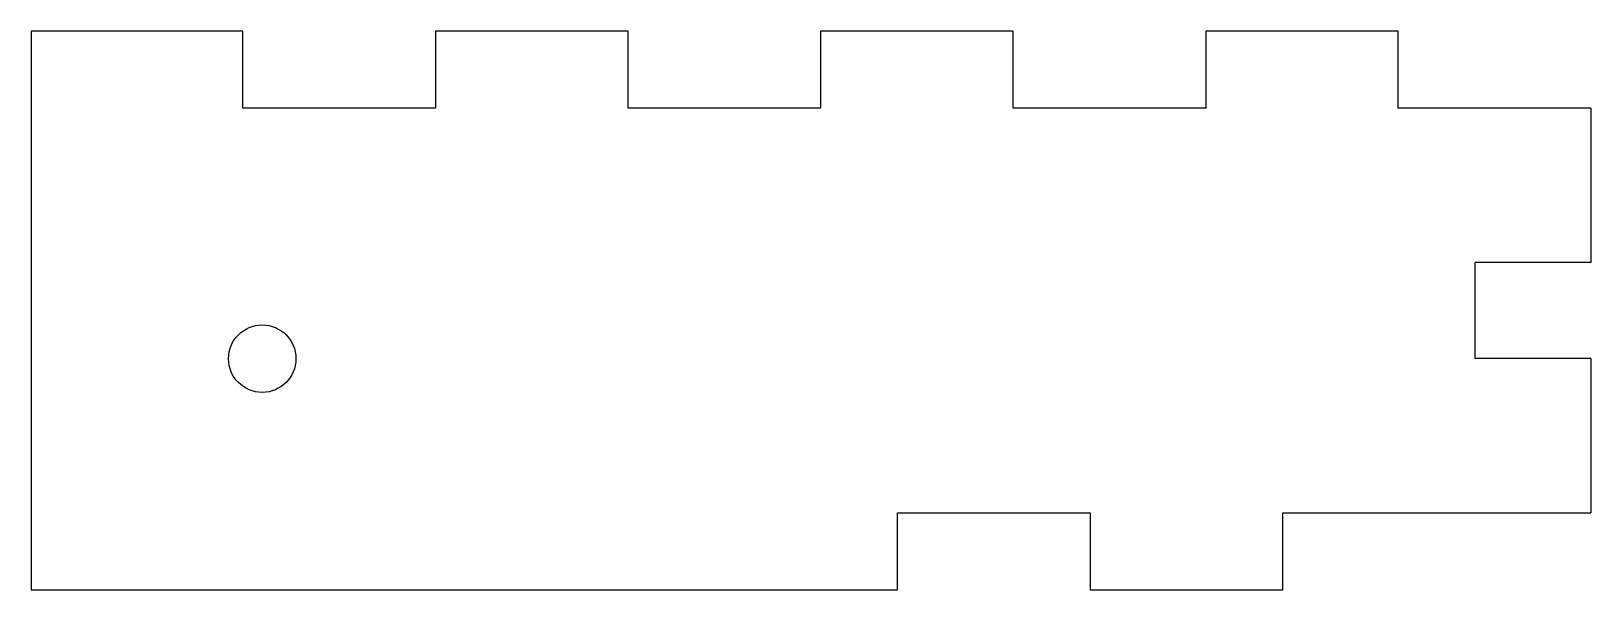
# Model space of a CAD drawing. Header units: millimetres. Extents: x 0 to 81, y -25 to 4.
import ezdxf

# ---------------------------------------------------------------- set-up
doc = ezdxf.new("R2010")
doc.units = ezdxf.units.MM

msp = doc.modelspace()

# ---------------------------------------------------------------- linework, layer by layer
at = {"color": 7, "linetype": 'Continuous', "lineweight": 25}
for p, q in [((11, 4), (0, 4)), ((0, 4), (0, -25)), ((11, 0), (11, 4)), ((31, 4), (21, 4)), ((21, 4), (21, 0)), ((31, 0), (31, 4)), ((51, 4), (41, 4)), ((41, 4), (41, 0)), ((51, 0), (51, 4)), ((71, 4), (61, 4)), ((61, 4), (61, 0)), ((71, 0), (71, 4)), ((21, 0), (11, 0)), ((41, 0), (31, 0)), ((61, 0), (51, 0)), ((81, 0), (71, 0)), ((81, 0), (81, -8)), ((75, -13), (75, -8)), ((81, -8), (75, -8)), ((81, -13), (75, -13)), ((81, -13), (81, -21)), ((45, -25), (45, -21)), ((45, -21), (55, -21)), ((55, -21), (55, -25)), ((65, -25), (65, -21)), ((65, -21), (81, -21)), ((0, -25), (45, -25)), ((55, -25), (65, -25))]:
    msp.add_line(p, q, dxfattribs=at)
msp.add_circle((12, -13), 1.75, dxfattribs=at)

doc.saveas('drawing.dxf')
